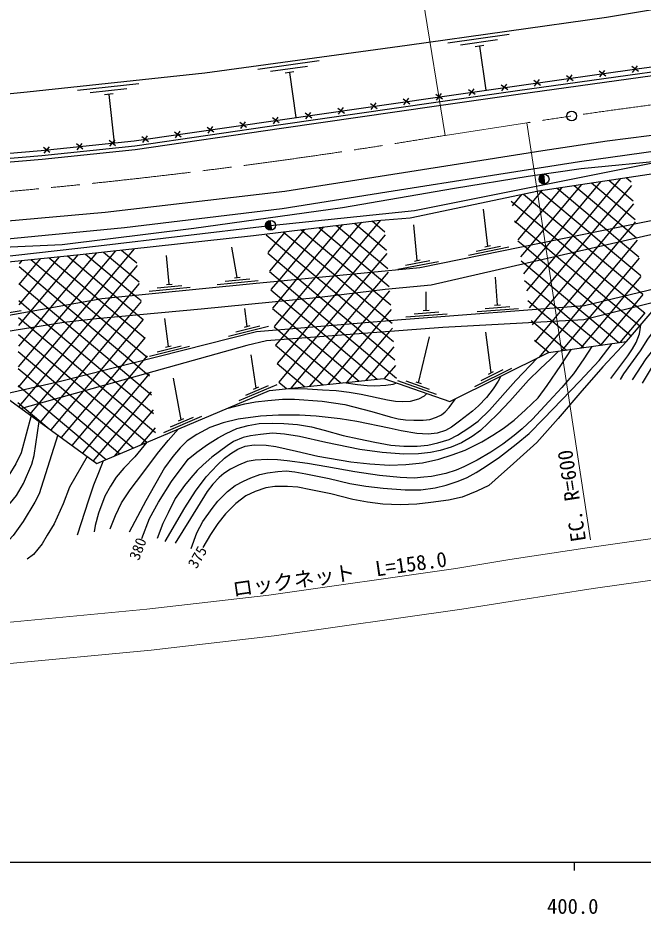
# Model space of a CAD drawing. Units: millimetres at full size, sheet at 1:1000; details may follow other scales. Extents: x 40000 to 680000, y 20000 to 380000.
# Drawn here: x 400580 to 476372, y 198715 to 307301 of the extents above; entities that cross this region are included whole.
import ezdxf
from ezdxf.enums import TextEntityAlignment as Align

# ---------------------------------------------------------------- set-up
doc = ezdxf.new("R2010")
doc.units = ezdxf.units.MM
doc.header["$LTSCALE"] = 1000
doc.linetypes.add('CHAIN', pattern=[18.5, 12, -1.5, 3.5, -1.5])
for name, color, linetype, lineweight in [('M-BGD', 7, 'Continuous', 25), ('M-BMK', 2, 'CHAIN', 13), ('M-BMK-SRVR', 3, 'Continuous', 25), ('M-STR-HTXT', 7, 'Continuous', 13), ('M-TTL-BAND', 7, 'Continuous', 25)]:
    doc.layers.add(name, color=color, linetype=linetype, lineweight=lineweight)
doc.styles.add('ＭＳ ゴシック', font='')
doc.styles.get('ＭＳ ゴシック').set_extended_font_data('MS Gothic')

msp = doc.modelspace()

# ---------------------------------------------------------------- hatches: boundary and pattern name
at = {"layer": 'M-BGD'}
for points in [[(464300, 288365), (464436, 287173, -0.41421), (463772, 287701, -0.41421)], [(431108, 282762), (431304, 281578, -1)]]:
    msp.add_hatch(color=256, dxfattribs=at).paths.add_polyline_path(points)

# ---------------------------------------------------------------- linework, layer by layer
for p, q in [((460136, 305284), (452707, 304247)), ((458712, 304631), (454255, 304009)), ((457066, 303947), (456026, 303802)), ((456546, 303874), (457306, 298549)), ((437101, 302085), (429671, 301059)), ((435676, 301434), (431219, 300819)), ((471842, 300244), (471044, 300846)), ((471142, 300145), (471744, 300944)), ((475803, 300801), (475005, 301403)), ((475103, 300702), (475705, 301501)), ((434029, 300752), (432989, 300609)), ((433509, 300681), (434293, 295241)), ((463920, 299130), (463122, 299732)), ((463220, 299032), (463822, 299830)), ((467881, 299687), (467083, 300289)), ((467181, 299589), (467783, 300387)), ((415245, 299320), (407787, 298524)), ((413801, 298713), (409326, 298236)), ((455300, 297905), (455901, 298705)), ((459960, 298571), (459160, 299171)), ((459260, 298471), (459860, 299271)), ((412133, 298083), (411089, 297971)), ((411611, 298027), (412229, 292150)), ((447382, 296769), (447981, 297570)), ((452041, 297440), (451241, 298040)), ((451341, 297340), (451941, 298140)), ((456000, 298005), (455201, 298605)), ((444123, 296300), (443322, 296899)), ((443423, 296199), (444022, 297000)), ((448082, 296870), (447281, 297469)), ((436204, 295159), (435404, 295758)), ((435505, 295058), (436104, 295859)), ((440164, 295730), (439363, 296329)), ((439464, 295629), (440063, 296429)), ((428287, 294016), (427486, 294615)), ((427587, 293915), (428186, 294716)), ((432246, 294589), (431445, 295187)), ((431546, 294487), (432144, 295289)), ((420369, 292871), (419568, 293470)), ((419669, 292770), (420268, 293571)), ((424328, 293444), (423527, 294042)), ((423628, 293342), (424227, 294143)), ((407744, 291328), (408374, 292104)), ((412426, 291815), (411650, 292445)), ((411723, 291742), (412353, 292518)), ((416410, 292298), (415609, 292897)), ((415710, 292197), (416309, 292998)), ((404469, 290987), (403693, 291617)), ((403766, 290914), (404396, 291690)), ((408448, 291401), (407671, 292031)), ((464300, 288365), (464436, 287173)), ((473639, 287853), (467715, 280794)), ((474304, 287954), (474933, 287427)), ((466515, 286772), (461184, 280419)), ((468890, 287133), (462715, 279774)), ((471264, 287493), (465215, 280284)), ((465938, 286685), (471934, 281654)), ((468030, 287002), (473921, 282059)), ((470121, 287319), (475400, 282890)), ((474979, 286980), (470215, 281303)), ((472213, 287637), (475166, 285158)), ((461652, 285916), (460495, 284537)), ((464141, 286412), (460839, 282478)), ((461862, 285960), (467960, 280843)), ((463846, 286368), (469947, 281249)), ((460398, 285117), (465973, 280438)), ((475205, 284781), (472715, 281813)), ((457540, 279638), (457042, 284129)), ((431108, 282762), (431304, 281578)), ((442238, 282537), (436621, 275843)), ((444529, 282798), (438872, 276056)), ((441372, 282430), (445255, 279172)), ((443526, 282695), (445083, 281389)), ((460801, 282706), (463986, 280033)), ((475432, 282581), (475215, 282323)), ((432994, 281399), (430876, 278875)), ((435305, 281684), (431065, 276631)), ((437616, 281968), (432120, 275418)), ((432756, 281370), (439068, 276074)), ((439927, 282252), (434370, 275631)), ((434910, 281635), (441288, 276284)), ((437064, 281900), (443508, 276493)), ((439218, 282165), (445427, 276955)), ((448989, 277911), (448560, 282241)), ((470215, 281303), (468273, 278989)), ((469947, 281249), (471701, 279777)), ((472715, 281813), (470841, 279579)), ((471934, 281654), (473639, 280223)), ((475215, 282323), (473409, 280170)), ((473921, 282059), (475578, 280669)), ((430694, 281028), (436848, 275865)), ((445111, 281022), (441122, 276268)), ((461205, 280295), (461999, 279628)), ((465215, 280284), (463138, 277808)), ((467715, 280794), (465705, 278398)), ((465973, 280438), (467824, 278886)), ((473409, 280170), (466730, 272210)), ((467960, 280843), (469762, 279331)), ((475658, 280381), (468942, 272377)), ((473639, 280223), (475867, 278353)), ((475578, 280669), (475634, 280622)), ((412406, 279091), (406987, 272633)), ((414688, 279341), (409425, 273069)), ((413148, 279172), (415012, 277609)), ((427176, 275847), (426495, 279525)), ((455211, 278550), (460110, 279549)), ((456130, 279044), (459070, 279643)), ((457197, 279568), (457883, 279708)), ((462715, 279774), (461528, 278360)), ((461999, 279628), (463947, 277994)), ((463986, 280033), (465885, 278440)), ((470841, 279579), (464518, 272044)), ((469762, 279331), (476054, 274052)), ((471701, 279777), (476101, 276085)), ((405584, 278370), (400675, 272520)), ((403324, 278147), (400695, 275013)), ((407844, 278594), (402110, 271760)), ((402159, 278031), (408311, 272870)), ((404369, 278250), (410347, 273234)), ((410123, 278841), (404548, 272197)), ((406578, 278469), (412519, 273484)), ((408780, 278693), (414727, 273703)), ((410964, 278933), (415262, 275326)), ((418925, 275026), (418579, 278502)), ((430882, 278798), (434628, 275655)), ((445287, 278761), (443373, 276480)), ((465705, 278398), (462218, 274242)), ((468273, 278989), (462562, 272183)), ((463947, 277994), (470311, 272653)), ((465885, 278440), (472225, 273120)), ((467824, 278886), (474140, 273586)), ((475885, 278181), (471487, 272940)), ((400712, 277174), (406275, 272505)), ((401064, 277923), (400714, 277506)), ((415046, 277298), (411784, 273410)), ((446639, 276867), (451556, 277775)), ((447568, 277343), (450518, 277888)), ((448644, 277847), (449333, 277974)), ((461608, 277884), (462008, 277548)), ((463138, 277808), (461873, 276301)), ((462008, 277548), (468235, 272324)), ((426828, 275812), (427524, 275881)), ((431071, 276568), (432408, 275446)), ((436621, 275843), (434385, 273178)), ((438872, 276056), (436644, 273401)), ((436848, 275865), (439391, 273731)), ((441122, 276268), (438947, 273675)), ((439068, 276074), (441541, 273999)), ((443373, 276480), (441261, 273964)), ((441288, 276284), (443691, 274267)), ((443508, 276493), (445599, 274738)), ((445462, 276501), (443576, 274253)), ((458718, 272509), (458465, 275869)), ((476111, 275981), (474091, 273574)), ((400695, 275115), (404240, 272141)), ((415285, 275114), (414045, 273635)), ((417462, 274578), (420447, 274876)), ((418577, 274991), (419273, 275060)), ((424748, 275002), (429723, 275497)), ((425713, 275400), (428698, 275697)), ((432120, 275418), (431255, 274387)), ((434370, 275631), (432125, 272955)), ((432408, 275446), (435034, 273242)), ((434628, 275655), (437241, 273463)), ((462012, 275473), (465968, 272153)), ((474375, 268102), (480327, 275093)), ((414727, 273703), (415512, 273044)), ((416497, 274181), (421472, 274676)), ((431259, 274337), (432824, 273024)), ((438947, 273675), (435686, 269789)), ((441261, 273964), (437913, 269973)), ((439391, 273731), (443335, 270421)), ((443576, 274253), (440139, 270157)), ((441541, 273999), (445584, 270607)), ((445638, 274240), (442366, 270341)), ((443691, 274267), (445771, 272522)), ((450075, 271858), (450080, 274118)), ((476338, 273782), (474992, 272177)), ((476054, 274052), (476334, 273817)), ((400679, 273057), (402204, 271777)), ((406987, 272633), (404973, 270233)), ((409425, 273069), (407317, 270557)), ((408311, 272870), (410627, 270926)), ((411784, 273410), (409612, 270822)), ((410347, 273234), (412855, 271129)), ((414045, 273635), (411866, 271039)), ((412519, 273484), (415083, 271332)), ((415525, 272929), (414110, 271243)), ((432125, 272955), (431444, 272143)), ((434385, 273178), (431634, 269900)), ((432824, 273024), (436590, 269864)), ((436644, 273401), (433459, 269606)), ((435034, 273242), (438838, 270050)), ((437241, 273463), (441087, 270235)), ((462415, 273062), (463702, 271982)), ((471487, 272940), (469760, 270882)), ((470311, 272653), (471816, 271391)), ((472225, 273120), (473723, 271863)), ((474091, 273574), (472376, 271529)), ((474140, 273586), (475630, 272335)), ((396056, 270982), (400978, 271863)), ((402110, 271760), (400655, 270027)), ((402204, 271777), (404194, 270107)), ((404548, 272197), (402577, 269847)), ((404240, 272141), (406271, 270436)), ((406275, 272505), (408443, 270687)), ((428392, 269927), (428100, 272080)), ((431447, 272107), (434342, 269678)), ((445813, 271980), (444592, 270525)), ((448602, 271447), (451593, 271672)), ((449726, 271832), (450424, 271885)), ((456270, 271723), (461256, 272099)), ((457245, 272098), (460236, 272323)), ((458369, 272483), (459067, 272536)), ((464518, 272044), (463141, 270402)), ((463702, 271982), (465434, 270529)), ((466730, 272210), (465314, 270523)), ((465968, 272153), (467750, 270658)), ((468942, 272377), (467487, 270643)), ((468235, 272324), (469909, 270919)), ((472376, 271529), (468835, 267310)), ((474992, 272177), (471190, 267647)), ((476564, 271582), (473545, 267984)), ((473723, 271863), (475971, 269977)), ((475630, 272335), (476568, 271548)), ((407317, 270557), (400596, 262547)), ((400663, 270998), (402121, 269774)), ((409612, 270822), (402666, 262544)), ((411866, 271039), (405223, 263121)), ((406271, 270436), (412729, 265018)), ((414110, 271243), (407846, 263777)), ((408443, 270687), (414624, 265500)), ((415764, 270745), (410480, 264447)), ((410627, 270926), (416263, 266197)), ((412855, 271129), (416013, 268479)), ((415083, 271332), (415763, 270762)), ((418827, 267497), (418397, 270881)), ((443335, 270421), (444746, 269238)), ((444592, 270525), (443429, 269139)), ((445584, 270607), (445943, 270305)), ((447627, 271072), (452613, 271448)), ((462818, 270652), (463117, 270401)), ((463141, 270402), (462907, 270124)), ((463117, 270401), (467097, 267062)), ((465314, 270523), (463251, 268065)), ((467487, 270643), (463737, 266173)), ((465434, 270529), (469207, 267363)), ((469760, 270882), (466480, 266973)), ((467750, 270658), (471317, 267665)), ((469909, 270919), (473427, 267967)), ((471816, 271391), (474942, 268768)), ((404973, 270233), (400616, 265040)), ((402577, 269847), (400636, 267533)), ((402121, 269774), (408937, 264055)), ((404194, 270107), (410833, 264536)), ((426117, 268730), (430963, 269962)), ((427012, 269267), (429920, 270006)), ((428053, 269841), (428732, 270014)), ((431636, 269877), (432093, 269493)), ((432093, 269493), (433413, 268385)), ((433459, 269606), (432369, 268307)), ((434342, 269678), (435680, 268556)), ((435686, 269789), (434581, 268473)), ((436590, 269864), (437946, 268726)), ((437913, 269973), (436793, 268639)), ((438838, 270050), (440213, 268897)), ((440139, 270157), (439005, 268806)), ((445641, 269305), (440476, 263150)), ((441087, 270235), (442479, 269067)), ((442366, 270341), (441217, 268972)), ((445989, 269719), (445641, 269305)), ((400647, 268939), (407042, 263573)), ((416004, 268561), (413114, 265116)), ((432369, 268307), (431823, 267656)), ((434581, 268473), (432013, 265412)), ((436793, 268639), (432202, 263168)), ((433413, 268385), (439744, 263073)), ((439005, 268806), (433656, 262431)), ((435680, 268556), (441938, 263304)), ((441217, 268972), (435929, 262670)), ((437946, 268726), (444132, 263535)), ((443429, 269139), (438203, 262910)), ((440213, 268897), (446460, 263655)), ((442479, 269067), (446288, 265871)), ((444746, 269238), (446116, 268088)), ((449140, 263104), (450459, 268672)), ((457939, 264307), (457324, 269211)), ((463222, 268241), (464987, 266760)), ((416552, 266299), (421398, 267531)), ((417447, 266836), (420355, 267575)), ((418488, 267410), (419166, 267583)), ((431824, 267646), (437550, 262841)), ((446164, 267459), (442750, 263390)), ((400630, 266880), (405134, 263101)), ((416243, 266376), (415748, 265785)), ((429458, 262457), (428875, 266470)), ((413114, 265116), (411190, 262824)), ((412729, 265018), (414307, 263693)), ((415748, 265785), (413896, 263579)), ((414624, 265500), (416161, 264210)), ((432012, 265416), (435356, 262610)), ((446340, 265198), (444997, 263598)), ((400614, 264822), (403188, 262662)), ((416483, 264192), (408413, 254574)), ((410480, 264447), (408484, 262069)), ((408937, 264055), (410600, 262659)), ((410833, 264536), (412454, 263176)), ((416161, 264210), (416513, 263915)), ((455964, 262659), (460445, 264878)), ((456727, 263372), (459416, 264703)), ((457625, 264151), (458252, 264462)), ((405223, 263121), (403073, 260559)), ((405134, 263101), (406893, 261625)), ((407846, 263777), (405779, 261314)), ((411190, 262824), (405842, 256450)), ((407042, 263573), (408747, 262142)), ((413896, 263579), (407127, 255512)), ((412454, 263176), (417014, 259350)), ((414307, 263693), (416763, 261632)), ((420356, 258613), (419438, 263656)), ((427389, 260932), (431995, 262877)), ((432201, 263186), (433162, 262379)), ((446582, 263362), (451302, 261713)), ((447625, 263315), (450457, 262326)), ((448809, 263220), (449470, 262989)), ((400598, 262763), (401242, 262222)), ((402666, 262544), (400700, 260201)), ((401242, 262222), (403187, 260591)), ((403188, 262662), (405040, 261108)), ((408484, 262069), (404556, 257388)), ((408747, 262142), (416206, 255883)), ((416722, 262008), (409698, 253637)), ((410600, 262659), (417264, 257068)), ((428193, 261597), (430957, 262764)), ((429136, 262321), (429781, 262593)), ((400582, 260704), (401333, 260074)), ((405779, 261314), (403271, 258326)), ((405040, 261108), (412921, 254495)), ((406893, 261625), (414563, 255189)), ((401333, 260074), (404385, 257513)), ((403073, 260559), (401986, 259263)), ((403187, 260591), (411278, 253802)), ((416962, 259823), (412255, 254214)), ((418286, 257087), (422892, 259033)), ((419091, 257753), (421854, 258920)), ((420034, 258476), (420678, 258749)), ((417201, 257639), (415465, 255570))]:
    msp.add_line(p, q, dxfattribs=at)
for points in [[(307206, 294393), (324511, 293905), (343059, 293984), (351578, 294316), (368521, 295264), (379004, 296096), (401706, 298327), (423256, 300628), (447754, 304010), (471957, 307388), (485959, 309760), (506666, 313314), (523401, 316177), (542632, 319488), (566282, 324741)], [(318159, 288223), (330782, 287965), (347407, 288074), (368431, 288674), (377976, 289217), (390509, 290134), (403415, 291233), (414669, 292404), (432367, 294964), (451176, 297673), (461061, 299085), (475906, 301172), (484106, 302281), (492628, 303061), (501474, 304033), (514032, 305021), (532487, 306414), (534792, 307687), (537355, 311003), (540939, 316293), (540686, 319153)], [(267912, 291491), (282897, 289485), (292984, 288698), (298977, 288157), (303170, 288066), (318144, 287623), (330778, 287365), (347417, 287474), (368456, 288075), (378015, 288618), (390556, 289536), (403471, 290635), (414743, 291808), (432453, 294370), (451261, 297079), (461145, 298491), (475988, 300578), (484174, 301685), (492684, 302464), (501340, 303292), (513455, 304111), (532594, 305488)], [(267293, 291120), (282850, 289037), (292946, 288250), (298952, 287707), (303159, 287616), (318133, 287173), (330774, 286915), (347425, 287024), (368475, 287625), (378044, 288169), (390592, 289087), (403514, 290187), (414798, 291362), (432518, 293924), (451325, 296634), (461208, 298045), (476049, 300132), (484224, 301238), (492726, 302016), (501376, 302843), (513486, 303662), (533052, 305069)], [(316100, 280256), (325361, 280062), (342375, 279898), (350332, 279922), (364388, 280511), (388911, 281803), (411151, 283777), (432947, 286316), (456830, 290084), (464226, 291241), (472011, 292422), (479661, 293394), (489588, 294674), (496427, 295465), (511883, 296495), (524633, 297459), (532470, 297600), (548747, 297665), (566090, 297794)], [(265956, 280271), (306079, 278488), (320689, 277924), (331045, 277659), (342223, 277747), (355874, 277934), (378854, 279095), (396328, 280242), (413492, 281892), (432614, 284201), (445323, 286229), (458114, 288264), (468672, 289920), (488034, 292615)], [(265903, 278922), (291423, 277955), (320514, 276917), (327762, 276610), (335101, 276679), (353331, 276713), (365467, 277418), (384877, 278581), (397855, 279496), (405948, 279865), (421904, 281841), (439949, 284312), (453505, 286666), (462423, 288113), (468877, 289069), (479660, 290117), (488217, 291145)], [(338814, 275465), (364103, 276215), (388084, 277581), (397780, 278270), (410358, 279683), (430783, 282127), (448653, 283976), (479178, 290070)], [(338724, 274848), (365850, 275823), (382915, 276699), (397784, 277598), (408147, 278624), (429161, 280928), (444074, 282763), (448154, 283080), (463686, 286343), (481376, 289026)], [(348425, 264333), (363934, 265977), (383678, 268463), (410772, 273310), (429069, 275130), (449305, 277040), (478943, 283082), (493763, 286125), (502711, 287887)], [(502711, 287887), (491090, 278888), (480327, 275093), (469281, 272402), (447075, 270730), (429491, 269278), (405589, 263204), (389381, 259543)], [(349963, 262595), (371045, 265249), (386567, 267273), (406158, 270423), (410092, 270877), (422804, 272035), (437134, 273449), (445121, 274445), (450700, 274948), (477829, 281186), (487893, 283538), (500512, 286183)], [(485884, 277052), (485531, 276219), (484772, 274977), (483472, 273402), (482495, 272141), (481299, 270480), (479467, 267850), (478253, 266236), (477456, 265080), (476261, 263051)], [(475104, 263439), (476726, 265999), (478034, 267601), (480208, 270364), (482553, 273259), (483369, 274467), (484047, 275829), (484189, 276455)], [(481942, 275662), (481231, 274012), (480423, 272845), (478598, 270659), (476906, 268368), (476003, 266980), (474018, 264160), (473610, 263505)], [(478607, 273072), (469173, 270737), (452089, 269790), (430724, 268183), (428334, 267607), (401002, 259981)], [(472470, 263600), (474531, 266372), (475096, 267215), (475536, 267958), (475940, 269028), (476018, 269547), (476092, 270119)], [(398713, 261651), (410134, 253318), (431061, 262157), (444933, 263620), (452936, 260825), (464894, 266747), (474375, 268102)], [(418452, 243857), (420815, 247937), (422093, 249957), (423419, 251715), (424784, 253148), (425610, 253954), (426378, 254530), (427242, 255058), (428116, 255403), (429221, 255567), (430671, 255538), (431861, 255375), (434343, 254799), (436957, 254184), (440954, 253512), (443240, 253281), (445644, 253118), (447623, 253176), (449630, 253406), (451622, 253840), (453225, 254349), (454800, 254934), (456838, 255934), (458173, 256731), (459402, 257557), (460759, 258578), (462123, 259826), (463642, 261278), (464746, 262747), (466419, 265170), (467678, 267145)], [(470166, 267500), (469191, 266013), (467928, 264186), (467267, 263363), (466531, 262502), (464961, 260838), (462980, 258685), (461697, 257527), (460730, 256684), (459382, 255652), (457927, 254675), (456271, 253718), (454623, 252904), (453696, 252512), (452452, 252082), (450721, 251737), (449794, 251642), (448637, 251546), (447747, 251565), (446930, 251604), (444404, 251850), (441414, 252320), (438041, 252887), (435679, 253300), (433207, 253654), (432065, 253769), (430845, 253808), (429328, 253712), (428377, 253548), (427330, 253107), (426358, 252616), (425561, 252079), (424985, 251608), (424226, 250821), (423505, 249908), (421506, 246650), (419643, 243646)], [(421587, 243020), (422272, 244914), (423018, 246300), (424110, 247843), (424837, 248751), (426005, 249909), (426913, 250645), (427917, 251181), (428835, 251592), (429899, 251984), (430827, 252166), (432089, 252329), (433084, 252405), (434145, 252300), (435494, 252061), (438328, 251487), (440808, 250894), (442740, 250569), (444872, 250311), (447526, 250129), (449429, 250120), (451169, 250349), (452479, 250684), (453946, 251154), (455026, 251603), (456145, 252224), (457207, 252893), (458952, 254064), (460970, 255641), (462559, 256963), (464300, 258712), (468702, 263278), (471028, 265776), (472639, 267854)], [(474375, 268102), (471482, 265033), (468685, 261845), (466065, 258779), (463491, 255870), (460662, 253329), (458444, 251322), (457680, 250644), (456229, 249947), (454431, 249230), (452798, 248848), (450620, 248590), (448930, 248390), (446911, 248295), (444839, 248380), (442974, 248619), (441197, 248944), (438510, 249651), (436072, 250128), (434525, 250424), (433264, 250538), (431736, 250529), (430628, 250357), (429358, 249908), (428202, 249383), (427015, 248455), (425744, 247203), (424827, 246048), (423911, 244692), (423007, 243127)], [(415595, 244229), (416520, 246633), (417630, 248606), (419190, 251124), (421235, 253826), (422258, 254675), (423555, 255595), (424868, 256425), (425834, 256966), (427138, 257536), (428490, 257902), (429842, 258144), (431493, 258182), (432835, 258144), (434486, 258018), (436183, 257747), (437719, 257360), (439998, 256723), (441919, 256299), (443850, 255893), (445786, 255536), (447380, 255400), (448963, 255400), (450267, 255516), (451477, 255797), (452848, 256232), (453891, 256724), (455265, 257615), (456375, 258445), (457737, 259758), (460965, 263381), (463581, 266096)], [(466099, 266919), (465158, 265943), (463900, 264801), (462488, 263409), (460201, 260880), (458769, 259324), (457606, 258180), (456674, 257326), (455647, 256587), (454377, 255798), (453110, 255280), (451756, 254886), (450613, 254647), (449140, 254502), (447383, 254435), (444759, 254637), (442029, 255012), (437896, 255837), (434706, 256586), (432900, 256864), (431441, 256980), (430010, 256836), (428769, 256672), (427886, 256451), (426734, 255971), (425946, 255443), (425013, 254779), (424072, 254088), (423054, 253147), (422324, 252456), (421563, 251588), (420757, 250647), (419652, 249083), (418798, 247345), (418162, 246035), (417471, 244240)], [(459129, 263892), (458799, 263292), (458210, 262365), (457399, 261323), (456405, 260290), (455689, 259642), (454113, 258434), (453127, 257729), (452422, 257294), (451428, 256995), (450308, 256879), (448937, 256928), (447054, 257256), (445595, 257594), (441660, 258396), (439652, 258705), (436730, 259042), (434731, 259187), (432162, 259158), (429986, 259042), (427271, 258665), (425446, 258230), (423853, 257661), (422267, 256828), (421108, 256076), (420249, 255226), (419351, 254164), (418345, 252775), (416090, 248777), (414067, 244980)], [(440108, 263111), (441759, 262874), (442912, 262767), (443845, 262723), (445175, 262805), (446076, 262918), (446505, 263071)], [(450151, 261798), (449848, 261470), (449151, 261093), (448131, 260829), (447170, 260773), (446372, 260817), (445391, 260987), (442175, 261660), (440724, 261930), (439159, 262100), (437503, 262206), (435687, 262301), (432973, 262359)], [(425904, 259979), (428098, 260557), (429366, 260780), (430897, 260960), (432661, 261090), (434102, 261090), (437458, 260860), (440202, 260440), (443499, 259608), (445690, 258985), (446662, 258735), (447558, 258603), (448587, 258572), (449728, 258578), (450524, 258653), (451339, 258917), (451948, 259225), (452393, 259557), (452870, 260077), (453625, 261166)], [(402189, 259115), (400977, 254597), (400313, 253271), (399469, 251910), (398347, 250665), (397305, 249754), (396436, 249187), (395771, 248972), (394614, 248676), (393611, 248584), (392539, 248584), (391382, 248713), (389951, 249046), (388090, 249727), (387149, 250290), (386158, 251010), (385178, 251830), (382545, 254309)], [(381455, 253475), (383852, 251269), (385974, 249629), (388345, 248105), (389674, 247426), (391191, 246814), (392107, 246542), (393129, 246319), (394286, 246220), (395196, 246220), (396493, 246412), (397632, 246796), (398425, 247261), (399131, 247855), (400390, 249422), (401262, 250883), (402268, 253213), (402536, 254283), (403143, 258419)], [(411764, 245399), (412428, 247020), (413139, 248563), (414173, 250107), (415730, 252121), (417501, 254522), (418777, 256088), (420049, 257506)], [(405407, 256767), (403165, 249628), (402639, 248633), (401230, 246302), (399991, 244586), (399535, 244079), (398947, 243725), (398025, 243350), (397296, 243178), (396505, 243127), (395694, 243107), (394539, 243168), (393495, 243269), (392480, 243500), (391851, 243722), (391084, 243976), (390144, 244547), (387855, 245994), (384284, 249025), (382941, 250316), (380493, 252738)], [(416225, 255891), (414744, 254127), (413428, 252743), (412507, 251638), (411819, 250583), (411121, 249340), (410337, 247288), (409959, 245797), (409833, 245023)], [(408993, 254151), (406828, 250448), (406060, 248425), (404972, 246015), (404146, 244618), (403515, 243560), (402486, 242288), (401690, 241735)], [(407819, 244665), (409175, 248904), (409784, 250719), (410472, 252432), (410942, 253660)]]:
    msp.add_lwpolyline(points, dxfattribs=at)
for centre in [(464368, 287769), (431206, 282170)]:
    msp.add_circle(centre, 600, dxfattribs=at)
at = {"layer": 'M-BMK'}
msp.add_line((452358, 293065), (462268, 294590), dxfattribs=at)
for centre, radius, start, end in [((555226, -298166), 600000, 90.03914, 98.91276), ((336711, 983446), 700000, 266.89118, 279.50942)]:
    msp.add_arc(centre, radius, start, end, dxfattribs=at)
at = {"layer": 'M-BMK-SRVR'}
msp.add_circle((467713, 295418), 600, dxfattribs=at)
at = {"layer": 'M-STR-HTXT'}
for p, q in [((452358, 293065), (447693, 322181)), ((470007, 244070), (462268, 294590))]:
    msp.add_line(p, q, dxfattribs=at)
for points in [[(505945, 247579), (502235, 247260), (487182, 245585), (469590, 243104), (460234, 241662), (453655, 240591), (431007, 237375), (416225, 235657), (398336, 233969), (378547, 232601), (353892, 231636), (347666, 231555)], [(565710, 244411), (554278, 244817), (551852, 244821), (540912, 244641), (529466, 244217), (514744, 243317), (502726, 242284), (487808, 240624), (470320, 238158), (461017, 236724), (454408, 235648), (431648, 232416), (416748, 230684), (398744, 228985), (378817, 227608), (354022, 226637), (339384, 226446), (324553, 226538), (305356, 227092)]]:
    msp.add_lwpolyline(points, dxfattribs=at)
at = {"layer": 'M-TTL-BAND'}
for p, q in [((40000, 205000), (579000, 205000)), ((468000, 205000), (468000, 204000))]:
    msp.add_line(p, q, dxfattribs=at)

# ---------------------------------------------------------------- texts
at = {"layer": 'M-BGD', "style": 'ＭＳ ゴシック'}
for s, rotation, p in [('380', 68.954, (415595, 244229)), ('375', 60.02, (423007, 243127))]:
    msp.add_text(s, height=1320, rotation=rotation, dxfattribs=at).set_placement(p, align=Align.MIDDLE_RIGHT)
at = {"layer": 'M-STR-HTXT', "style": 'ＭＳ ゴシック'}
msp.add_text('EC. R=600', height=1833, rotation=98.709, dxfattribs=at).set_placement((470007, 244070), align=Align.BOTTOM_LEFT)
msp.add_text('ロックネット\u3000L=158.0', height=1833, rotation=8.083, dxfattribs=at).set_placement((439780, 238464), align=Align.BOTTOM_CENTER)
at = {"layer": 'M-TTL-BAND', "style": 'ＭＳ ゴシック'}
msp.add_text('400.0', height=1833, dxfattribs=at).set_placement((467844, 198195), align=Align.BOTTOM_CENTER)

doc.saveas('drawing.dxf')
